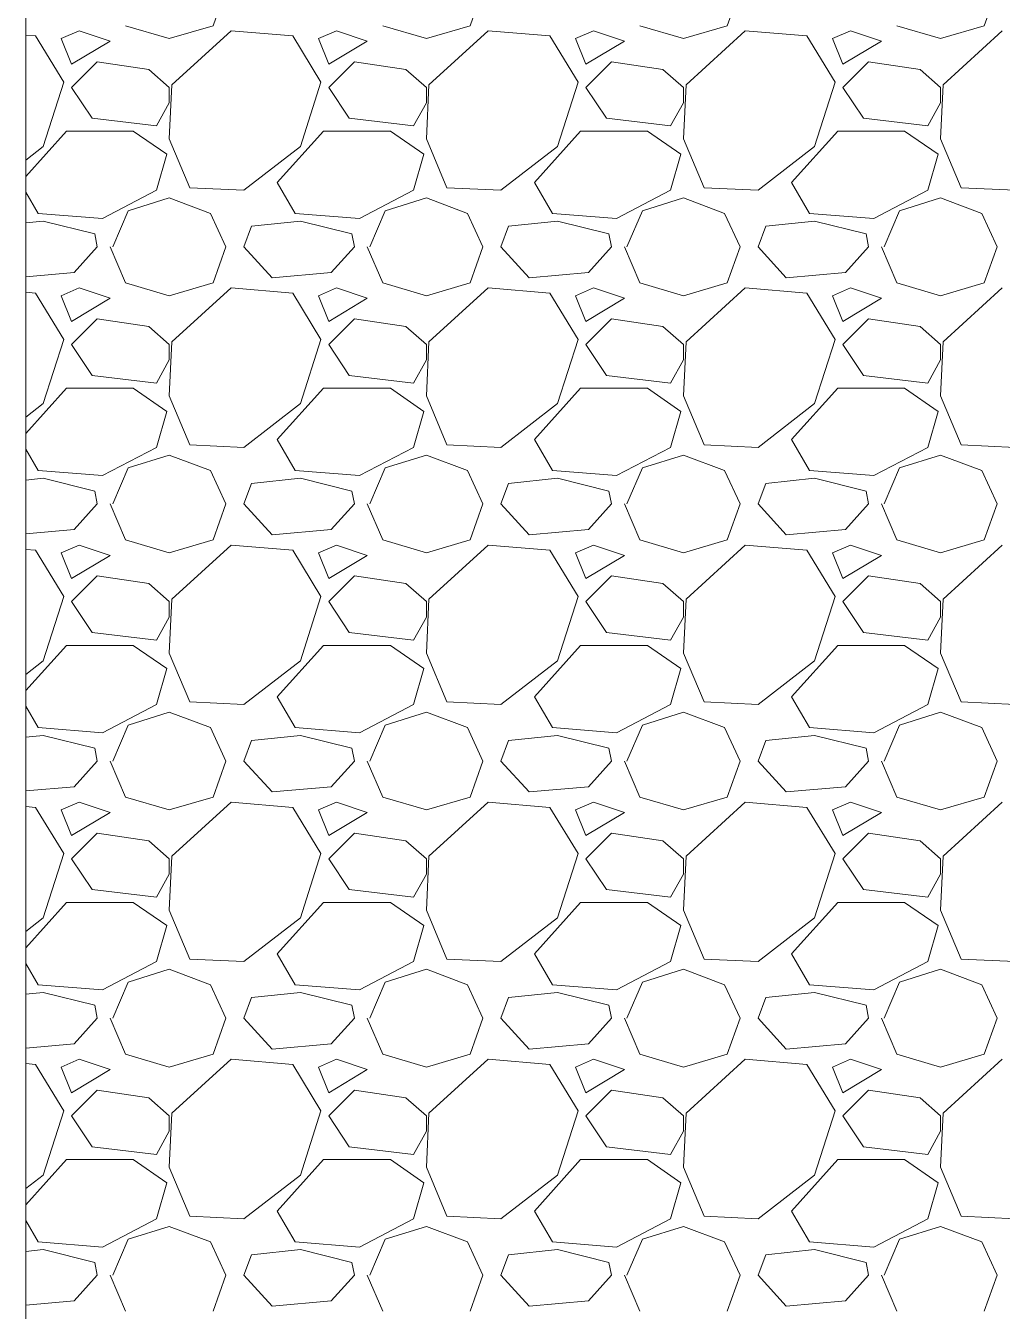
# Model space of a CAD drawing. Header units: millimetres. Extents: x 19901 to 59163, y 13732 to 30178.
# Drawn here: x 37975.8 to 38024.1, y 27026.4 to 27089.9 of the extents above; entities that cross this region are included whole.
import ezdxf

# ---------------------------------------------------------------- set-up
doc = ezdxf.new("R2010")
doc.units = ezdxf.units.MM
doc.layers.add('A-FURN', color=8, linetype='Continuous', lineweight=13)
doc.layers.add('Wall', color=255, linetype='Continuous', lineweight=20)

msp = doc.modelspace()

# ---------------------------------------------------------------- linework, layer by layer
at = {"layer": 'A-FURN', "linetype": 'Continuous'}
for p, q in [((37985.07, 27089.882), (37985.705, 27091.66)), ((37997.77, 27089.882), (37998.405, 27091.66)), ((38010.47, 27089.882), (38011.105, 27091.66)), ((38023.17, 27089.882), (38023.805, 27091.66)), ((37980.752, 27089.882), (37982.911, 27089.247)), ((37982.911, 27089.247), (37985.07, 27089.882)), ((37993.452, 27089.882), (37995.611, 27089.247)), ((37995.611, 27089.247), (37997.77, 27089.882)), ((38006.152, 27089.882), (38008.311, 27089.247)), ((38008.311, 27089.247), (38010.47, 27089.882)), ((38018.852, 27089.882), (38021.011, 27089.247)), ((38021.011, 27089.247), (38023.17, 27089.882)), ((37976.307, 27089.374), (37975.818, 27089.414)), ((37977.704, 27087.088), (37976.307, 27089.374)), ((37978.466, 27089.628), (37977.577, 27089.247)), ((37977.577, 27089.247), (37978.085, 27087.977)), ((37978.085, 27087.977), (37979.99, 27089.12)), ((37979.99, 27089.12), (37978.466, 27089.628)), ((37985.959, 27089.628), (37983.038, 27086.961)), ((37989.007, 27089.374), (37985.959, 27089.628)), ((37990.404, 27087.088), (37989.007, 27089.374)), ((37991.166, 27089.628), (37990.277, 27089.247)), ((37990.277, 27089.247), (37990.785, 27087.977)), ((37990.785, 27087.977), (37992.69, 27089.12)), ((37992.69, 27089.12), (37991.166, 27089.628)), ((37998.659, 27089.628), (37995.738, 27086.961)), ((38001.707, 27089.374), (37998.659, 27089.628)), ((38003.104, 27087.088), (38001.707, 27089.374)), ((38003.866, 27089.628), (38002.977, 27089.247)), ((38002.977, 27089.247), (38003.485, 27087.977)), ((38003.485, 27087.977), (38005.39, 27089.12)), ((38005.39, 27089.12), (38003.866, 27089.628)), ((38011.359, 27089.628), (38008.438, 27086.961)), ((38014.407, 27089.374), (38011.359, 27089.628)), ((38015.804, 27087.088), (38014.407, 27089.374)), ((38016.566, 27089.628), (38015.677, 27089.247)), ((38015.677, 27089.247), (38016.185, 27087.977)), ((38016.185, 27087.977), (38018.09, 27089.12)), ((38018.09, 27089.12), (38016.566, 27089.628)), ((38024.059, 27089.628), (38021.138, 27086.961)), ((37979.355, 27088.104), (37978.085, 27086.834)), ((37981.895, 27087.723), (37979.355, 27088.104)), ((37992.055, 27088.104), (37990.785, 27086.834)), ((37994.595, 27087.723), (37992.055, 27088.104)), ((38004.755, 27088.104), (38003.485, 27086.834)), ((38007.295, 27087.723), (38004.755, 27088.104)), ((38017.455, 27088.104), (38016.185, 27086.834)), ((38019.995, 27087.723), (38017.455, 27088.104)), ((37982.911, 27086.834), (37981.895, 27087.723)), ((37995.611, 27086.834), (37994.595, 27087.723)), ((38008.311, 27086.834), (38007.295, 27087.723)), ((38021.011, 27086.834), (38019.995, 27087.723)), ((37976.688, 27083.913), (37977.704, 27087.088)), ((37978.085, 27086.834), (37979.101, 27085.31)), ((37983.038, 27086.961), (37982.911, 27084.294)), ((37982.911, 27086.072), (37982.911, 27086.834)), ((37989.388, 27083.913), (37990.404, 27087.088)), ((37990.785, 27086.834), (37991.801, 27085.31)), ((37995.738, 27086.961), (37995.611, 27084.294)), ((37995.611, 27086.072), (37995.611, 27086.834)), ((38002.088, 27083.913), (38003.104, 27087.088)), ((38003.485, 27086.834), (38004.501, 27085.31)), ((38008.438, 27086.961), (38008.311, 27084.294)), ((38008.311, 27086.072), (38008.311, 27086.834)), ((38014.788, 27083.913), (38015.804, 27087.088)), ((38016.185, 27086.834), (38017.201, 27085.31)), ((38021.138, 27086.961), (38021.011, 27084.294)), ((38021.011, 27086.072), (38021.011, 27086.834)), ((37982.276, 27084.929), (37982.911, 27086.072)), ((37994.976, 27084.929), (37995.611, 27086.072)), ((38007.676, 27084.929), (38008.311, 27086.072)), ((38020.376, 27084.929), (38021.011, 27086.072)), ((37979.101, 27085.31), (37982.276, 27084.929)), ((37991.801, 27085.31), (37994.976, 27084.929)), ((38004.501, 27085.31), (38007.676, 27084.929)), ((38017.201, 27085.31), (38020.376, 27084.929)), ((37975.818, 27082.438), (37977.831, 27084.675)), ((37977.831, 27084.675), (37981.133, 27084.675)), ((37981.133, 27084.675), (37982.784, 27083.532)), ((37988.245, 27082.135), (37990.531, 27084.675)), ((37990.531, 27084.675), (37993.833, 27084.675)), ((37993.833, 27084.675), (37995.484, 27083.532)), ((38000.945, 27082.135), (38003.231, 27084.675)), ((38003.231, 27084.675), (38006.533, 27084.675)), ((38006.533, 27084.675), (38008.184, 27083.532)), ((38013.645, 27082.135), (38015.931, 27084.675)), ((38015.931, 27084.675), (38019.233, 27084.675)), ((38019.233, 27084.675), (38020.884, 27083.532)), ((37982.911, 27084.294), (37983.927, 27081.881)), ((37995.611, 27084.294), (37996.627, 27081.881)), ((38008.311, 27084.294), (38009.327, 27081.881)), ((38021.011, 27084.294), (38022.027, 27081.881)), ((37975.818, 27083.24), (37976.688, 27083.913)), ((37982.784, 27083.532), (37982.276, 27081.754)), ((37986.594, 27081.754), (37989.388, 27083.913)), ((37995.484, 27083.532), (37994.976, 27081.754)), ((37999.294, 27081.754), (38002.088, 27083.913)), ((38008.184, 27083.532), (38007.676, 27081.754)), ((38011.994, 27081.754), (38014.788, 27083.913)), ((38020.884, 27083.532), (38020.376, 27081.754)), ((37989.134, 27080.611), (37988.245, 27082.135)), ((38001.834, 27080.611), (38000.945, 27082.135)), ((38014.534, 27080.611), (38013.645, 27082.135)), ((37976.434, 27080.611), (37975.818, 27081.667)), ((37982.276, 27081.754), (37979.609, 27080.357)), ((37983.927, 27081.881), (37986.594, 27081.754)), ((37994.976, 27081.754), (37992.309, 27080.357)), ((37996.627, 27081.881), (37999.294, 27081.754)), ((38007.676, 27081.754), (38005.009, 27080.357)), ((38009.327, 27081.881), (38011.994, 27081.754)), ((38020.376, 27081.754), (38017.709, 27080.357)), ((38022.027, 27081.881), (38024.694, 27081.754)), ((37980.879, 27080.738), (37982.911, 27081.373)), ((37982.911, 27081.373), (37984.943, 27080.611)), ((37993.579, 27080.738), (37995.611, 27081.373)), ((37995.611, 27081.373), (37997.643, 27080.611)), ((38006.279, 27080.738), (38008.311, 27081.373)), ((38008.311, 27081.373), (38010.343, 27080.611)), ((38018.979, 27080.738), (38021.011, 27081.373)), ((38021.011, 27081.373), (38023.043, 27080.611)), ((37976.688, 27080.23), (37975.818, 27080.138)), ((37979.609, 27080.357), (37976.434, 27080.611)), ((37979.228, 27079.595), (37976.688, 27080.23)), ((37980.117, 27078.96), (37980.879, 27080.738)), ((37984.943, 27080.611), (37985.705, 27078.96)), ((37989.388, 27080.23), (37986.975, 27079.976)), ((37992.309, 27080.357), (37989.134, 27080.611)), ((37991.928, 27079.595), (37989.388, 27080.23)), ((37992.817, 27078.96), (37993.579, 27080.738)), ((37997.643, 27080.611), (37998.405, 27078.96)), ((38002.088, 27080.23), (37999.675, 27079.976)), ((38005.009, 27080.357), (38001.834, 27080.611)), ((38004.628, 27079.595), (38002.088, 27080.23)), ((38005.517, 27078.96), (38006.279, 27080.738)), ((38010.343, 27080.611), (38011.105, 27078.96)), ((38014.788, 27080.23), (38012.375, 27079.976)), ((38017.709, 27080.357), (38014.534, 27080.611)), ((38017.328, 27079.595), (38014.788, 27080.23)), ((38018.217, 27078.96), (38018.979, 27080.738)), ((38023.043, 27080.611), (38023.805, 27078.96)), ((37979.355, 27078.96), (37979.228, 27079.595)), ((37986.594, 27078.96), (37986.975, 27079.976)), ((37992.055, 27078.96), (37991.928, 27079.595)), ((37999.294, 27078.96), (37999.675, 27079.976)), ((38004.755, 27078.96), (38004.628, 27079.595)), ((38011.994, 27078.96), (38012.375, 27079.976)), ((38017.455, 27078.96), (38017.328, 27079.595)), ((37979.355, 27078.96), (37978.212, 27077.69)), ((37979.99, 27078.96), (37980.752, 27077.182)), ((37985.07, 27077.182), (37985.705, 27078.96)), ((37987.991, 27077.436), (37986.594, 27078.96)), ((37992.055, 27078.96), (37990.912, 27077.69)), ((37992.69, 27078.96), (37993.452, 27077.182)), ((37997.77, 27077.182), (37998.405, 27078.96)), ((38000.691, 27077.436), (37999.294, 27078.96)), ((38004.755, 27078.96), (38003.612, 27077.69)), ((38005.39, 27078.96), (38006.152, 27077.182)), ((38010.47, 27077.182), (38011.105, 27078.96)), ((38013.391, 27077.436), (38011.994, 27078.96)), ((38017.455, 27078.96), (38016.312, 27077.69)), ((38018.09, 27078.96), (38018.852, 27077.182)), ((38023.17, 27077.182), (38023.805, 27078.96)), ((37978.212, 27077.69), (37975.818, 27077.482)), ((37990.912, 27077.69), (37987.991, 27077.436)), ((38003.612, 27077.69), (38000.691, 27077.436)), ((38016.312, 27077.69), (38013.391, 27077.436)), ((37980.752, 27077.182), (37982.911, 27076.547)), ((37982.911, 27076.547), (37985.07, 27077.182)), ((37993.452, 27077.182), (37995.611, 27076.547)), ((37995.611, 27076.547), (37997.77, 27077.182)), ((38006.152, 27077.182), (38008.311, 27076.547)), ((38008.311, 27076.547), (38010.47, 27077.182)), ((38018.852, 27077.182), (38021.011, 27076.547)), ((38021.011, 27076.547), (38023.17, 27077.182)), ((37976.307, 27076.674), (37975.818, 27076.714)), ((37977.704, 27074.388), (37976.307, 27076.674)), ((37978.466, 27076.928), (37977.577, 27076.547)), ((37977.577, 27076.547), (37978.085, 27075.277)), ((37978.085, 27075.277), (37979.99, 27076.42)), ((37979.99, 27076.42), (37978.466, 27076.928)), ((37985.959, 27076.928), (37983.038, 27074.261)), ((37989.007, 27076.674), (37985.959, 27076.928)), ((37990.404, 27074.388), (37989.007, 27076.674)), ((37991.166, 27076.928), (37990.277, 27076.547)), ((37990.277, 27076.547), (37990.785, 27075.277)), ((37990.785, 27075.277), (37992.69, 27076.42)), ((37992.69, 27076.42), (37991.166, 27076.928)), ((37998.659, 27076.928), (37995.738, 27074.261)), ((38001.707, 27076.674), (37998.659, 27076.928)), ((38003.104, 27074.388), (38001.707, 27076.674)), ((38003.866, 27076.928), (38002.977, 27076.547)), ((38002.977, 27076.547), (38003.485, 27075.277)), ((38003.485, 27075.277), (38005.39, 27076.42)), ((38005.39, 27076.42), (38003.866, 27076.928)), ((38011.359, 27076.928), (38008.438, 27074.261)), ((38014.407, 27076.674), (38011.359, 27076.928)), ((38015.804, 27074.388), (38014.407, 27076.674)), ((38016.566, 27076.928), (38015.677, 27076.547)), ((38015.677, 27076.547), (38016.185, 27075.277)), ((38016.185, 27075.277), (38018.09, 27076.42)), ((38018.09, 27076.42), (38016.566, 27076.928)), ((38024.059, 27076.928), (38021.138, 27074.261)), ((37979.355, 27075.404), (37978.085, 27074.134)), ((37981.895, 27075.023), (37979.355, 27075.404)), ((37992.055, 27075.404), (37990.785, 27074.134)), ((37994.595, 27075.023), (37992.055, 27075.404)), ((38004.755, 27075.404), (38003.485, 27074.134)), ((38007.295, 27075.023), (38004.755, 27075.404)), ((38017.455, 27075.404), (38016.185, 27074.134)), ((38019.995, 27075.023), (38017.455, 27075.404)), ((37982.911, 27074.134), (37981.895, 27075.023)), ((37995.611, 27074.134), (37994.595, 27075.023)), ((38008.311, 27074.134), (38007.295, 27075.023)), ((38021.011, 27074.134), (38019.995, 27075.023)), ((37976.688, 27071.213), (37977.704, 27074.388)), ((37978.085, 27074.134), (37979.101, 27072.61)), ((37983.038, 27074.261), (37982.911, 27071.594)), ((37982.911, 27073.372), (37982.911, 27074.134)), ((37989.388, 27071.213), (37990.404, 27074.388)), ((37990.785, 27074.134), (37991.801, 27072.61)), ((37995.738, 27074.261), (37995.611, 27071.594)), ((37995.611, 27073.372), (37995.611, 27074.134)), ((38002.088, 27071.213), (38003.104, 27074.388)), ((38003.485, 27074.134), (38004.501, 27072.61)), ((38008.438, 27074.261), (38008.311, 27071.594)), ((38008.311, 27073.372), (38008.311, 27074.134)), ((38014.788, 27071.213), (38015.804, 27074.388)), ((38016.185, 27074.134), (38017.201, 27072.61)), ((38021.138, 27074.261), (38021.011, 27071.594)), ((38021.011, 27073.372), (38021.011, 27074.134)), ((37982.276, 27072.229), (37982.911, 27073.372)), ((37994.976, 27072.229), (37995.611, 27073.372)), ((38007.676, 27072.229), (38008.311, 27073.372)), ((38020.376, 27072.229), (38021.011, 27073.372)), ((37979.101, 27072.61), (37982.276, 27072.229)), ((37991.801, 27072.61), (37994.976, 27072.229)), ((38004.501, 27072.61), (38007.676, 27072.229)), ((38017.201, 27072.61), (38020.376, 27072.229)), ((37975.818, 27069.738), (37977.831, 27071.975)), ((37977.831, 27071.975), (37981.133, 27071.975)), ((37981.133, 27071.975), (37982.784, 27070.832)), ((37988.245, 27069.435), (37990.531, 27071.975)), ((37990.531, 27071.975), (37993.833, 27071.975)), ((37993.833, 27071.975), (37995.484, 27070.832)), ((38000.945, 27069.435), (38003.231, 27071.975)), ((38003.231, 27071.975), (38006.533, 27071.975)), ((38006.533, 27071.975), (38008.184, 27070.832)), ((38013.645, 27069.435), (38015.931, 27071.975)), ((38015.931, 27071.975), (38019.233, 27071.975)), ((38019.233, 27071.975), (38020.884, 27070.832)), ((37982.911, 27071.594), (37983.927, 27069.181)), ((37995.611, 27071.594), (37996.627, 27069.181)), ((38008.311, 27071.594), (38009.327, 27069.181)), ((38021.011, 27071.594), (38022.027, 27069.181)), ((37975.818, 27070.54), (37976.688, 27071.213)), ((37982.784, 27070.832), (37982.276, 27069.054)), ((37986.594, 27069.054), (37989.388, 27071.213)), ((37995.484, 27070.832), (37994.976, 27069.054)), ((37999.294, 27069.054), (38002.088, 27071.213)), ((38008.184, 27070.832), (38007.676, 27069.054)), ((38011.994, 27069.054), (38014.788, 27071.213)), ((38020.884, 27070.832), (38020.376, 27069.054)), ((37989.134, 27067.911), (37988.245, 27069.435)), ((38001.834, 27067.911), (38000.945, 27069.435)), ((38014.534, 27067.911), (38013.645, 27069.435)), ((37976.434, 27067.911), (37975.818, 27068.967)), ((37982.276, 27069.054), (37979.609, 27067.657)), ((37983.927, 27069.181), (37986.594, 27069.054)), ((37994.976, 27069.054), (37992.309, 27067.657)), ((37996.627, 27069.181), (37999.294, 27069.054)), ((38007.676, 27069.054), (38005.009, 27067.657)), ((38009.327, 27069.181), (38011.994, 27069.054)), ((38020.376, 27069.054), (38017.709, 27067.657)), ((38022.027, 27069.181), (38024.694, 27069.054)), ((37980.879, 27068.038), (37982.911, 27068.673)), ((37982.911, 27068.673), (37984.943, 27067.911)), ((37993.579, 27068.038), (37995.611, 27068.673)), ((37995.611, 27068.673), (37997.643, 27067.911)), ((38006.279, 27068.038), (38008.311, 27068.673)), ((38008.311, 27068.673), (38010.343, 27067.911)), ((38018.979, 27068.038), (38021.011, 27068.673)), ((38021.011, 27068.673), (38023.043, 27067.911)), ((37976.688, 27067.53), (37975.818, 27067.438)), ((37979.609, 27067.657), (37976.434, 27067.911)), ((37979.228, 27066.895), (37976.688, 27067.53)), ((37980.117, 27066.26), (37980.879, 27068.038)), ((37984.943, 27067.911), (37985.705, 27066.26)), ((37989.388, 27067.53), (37986.975, 27067.276)), ((37992.309, 27067.657), (37989.134, 27067.911)), ((37991.928, 27066.895), (37989.388, 27067.53)), ((37992.817, 27066.26), (37993.579, 27068.038)), ((37997.643, 27067.911), (37998.405, 27066.26)), ((38002.088, 27067.53), (37999.675, 27067.276)), ((38005.009, 27067.657), (38001.834, 27067.911)), ((38004.628, 27066.895), (38002.088, 27067.53)), ((38005.517, 27066.26), (38006.279, 27068.038)), ((38010.343, 27067.911), (38011.105, 27066.26)), ((38014.788, 27067.53), (38012.375, 27067.276)), ((38017.709, 27067.657), (38014.534, 27067.911)), ((38017.328, 27066.895), (38014.788, 27067.53)), ((38018.217, 27066.26), (38018.979, 27068.038)), ((38023.043, 27067.911), (38023.805, 27066.26)), ((37979.355, 27066.26), (37979.228, 27066.895)), ((37986.594, 27066.26), (37986.975, 27067.276)), ((37992.055, 27066.26), (37991.928, 27066.895)), ((37999.294, 27066.26), (37999.675, 27067.276)), ((38004.755, 27066.26), (38004.628, 27066.895)), ((38011.994, 27066.26), (38012.375, 27067.276)), ((38017.455, 27066.26), (38017.328, 27066.895)), ((37979.355, 27066.26), (37978.212, 27064.99)), ((37979.99, 27066.26), (37980.752, 27064.482)), ((37985.07, 27064.482), (37985.705, 27066.26)), ((37987.991, 27064.736), (37986.594, 27066.26)), ((37992.055, 27066.26), (37990.912, 27064.99)), ((37992.69, 27066.26), (37993.452, 27064.482)), ((37997.77, 27064.482), (37998.405, 27066.26)), ((38000.691, 27064.736), (37999.294, 27066.26)), ((38004.755, 27066.26), (38003.612, 27064.99)), ((38005.39, 27066.26), (38006.152, 27064.482)), ((38010.47, 27064.482), (38011.105, 27066.26)), ((38013.391, 27064.736), (38011.994, 27066.26)), ((38017.455, 27066.26), (38016.312, 27064.99)), ((38018.09, 27066.26), (38018.852, 27064.482)), ((38023.17, 27064.482), (38023.805, 27066.26)), ((37978.212, 27064.99), (37975.818, 27064.782)), ((37990.912, 27064.99), (37987.991, 27064.736)), ((38003.612, 27064.99), (38000.691, 27064.736)), ((38016.312, 27064.99), (38013.391, 27064.736)), ((37980.752, 27064.482), (37982.911, 27063.847)), ((37982.911, 27063.847), (37985.07, 27064.482)), ((37993.452, 27064.482), (37995.611, 27063.847)), ((37995.611, 27063.847), (37997.77, 27064.482)), ((38006.152, 27064.482), (38008.311, 27063.847)), ((38008.311, 27063.847), (38010.47, 27064.482)), ((38018.852, 27064.482), (38021.011, 27063.847)), ((38021.011, 27063.847), (38023.17, 27064.482)), ((37976.307, 27063.974), (37975.818, 27064.014)), ((37977.704, 27061.688), (37976.307, 27063.974)), ((37978.466, 27064.228), (37977.577, 27063.847)), ((37977.577, 27063.847), (37978.085, 27062.577)), ((37978.085, 27062.577), (37979.99, 27063.72)), ((37979.99, 27063.72), (37978.466, 27064.228)), ((37985.959, 27064.228), (37983.038, 27061.561)), ((37989.007, 27063.974), (37985.959, 27064.228)), ((37990.404, 27061.688), (37989.007, 27063.974)), ((37991.166, 27064.228), (37990.277, 27063.847)), ((37990.277, 27063.847), (37990.785, 27062.577)), ((37990.785, 27062.577), (37992.69, 27063.72)), ((37992.69, 27063.72), (37991.166, 27064.228)), ((37998.659, 27064.228), (37995.738, 27061.561)), ((38001.707, 27063.974), (37998.659, 27064.228)), ((38003.104, 27061.688), (38001.707, 27063.974)), ((38003.866, 27064.228), (38002.977, 27063.847)), ((38002.977, 27063.847), (38003.485, 27062.577)), ((38003.485, 27062.577), (38005.39, 27063.72)), ((38005.39, 27063.72), (38003.866, 27064.228)), ((38011.359, 27064.228), (38008.438, 27061.561)), ((38014.407, 27063.974), (38011.359, 27064.228)), ((38015.804, 27061.688), (38014.407, 27063.974)), ((38016.566, 27064.228), (38015.677, 27063.847)), ((38015.677, 27063.847), (38016.185, 27062.577)), ((38016.185, 27062.577), (38018.09, 27063.72)), ((38018.09, 27063.72), (38016.566, 27064.228)), ((38024.059, 27064.228), (38021.138, 27061.561)), ((37979.355, 27062.704), (37978.085, 27061.434)), ((37981.895, 27062.323), (37979.355, 27062.704)), ((37992.055, 27062.704), (37990.785, 27061.434)), ((37994.595, 27062.323), (37992.055, 27062.704)), ((38004.755, 27062.704), (38003.485, 27061.434)), ((38007.295, 27062.323), (38004.755, 27062.704)), ((38017.455, 27062.704), (38016.185, 27061.434)), ((38019.995, 27062.323), (38017.455, 27062.704)), ((37982.911, 27061.434), (37981.895, 27062.323)), ((37995.611, 27061.434), (37994.595, 27062.323)), ((38008.311, 27061.434), (38007.295, 27062.323)), ((38021.011, 27061.434), (38019.995, 27062.323)), ((37976.688, 27058.513), (37977.704, 27061.688)), ((37978.085, 27061.434), (37979.101, 27059.91)), ((37983.038, 27061.561), (37982.911, 27058.894)), ((37982.911, 27060.672), (37982.911, 27061.434)), ((37989.388, 27058.513), (37990.404, 27061.688)), ((37990.785, 27061.434), (37991.801, 27059.91)), ((37995.738, 27061.561), (37995.611, 27058.894)), ((37995.611, 27060.672), (37995.611, 27061.434)), ((38002.088, 27058.513), (38003.104, 27061.688)), ((38003.485, 27061.434), (38004.501, 27059.91)), ((38008.438, 27061.561), (38008.311, 27058.894)), ((38008.311, 27060.672), (38008.311, 27061.434)), ((38014.788, 27058.513), (38015.804, 27061.688)), ((38016.185, 27061.434), (38017.201, 27059.91)), ((38021.138, 27061.561), (38021.011, 27058.894)), ((38021.011, 27060.672), (38021.011, 27061.434)), ((37982.276, 27059.529), (37982.911, 27060.672)), ((37994.976, 27059.529), (37995.611, 27060.672)), ((38007.676, 27059.529), (38008.311, 27060.672)), ((38020.376, 27059.529), (38021.011, 27060.672)), ((37979.101, 27059.91), (37982.276, 27059.529)), ((37991.801, 27059.91), (37994.976, 27059.529)), ((38004.501, 27059.91), (38007.676, 27059.529)), ((38017.201, 27059.91), (38020.376, 27059.529)), ((37975.818, 27057.038), (37977.831, 27059.275)), ((37977.831, 27059.275), (37981.133, 27059.275)), ((37981.133, 27059.275), (37982.784, 27058.132)), ((37988.245, 27056.735), (37990.531, 27059.275)), ((37990.531, 27059.275), (37993.833, 27059.275)), ((37993.833, 27059.275), (37995.484, 27058.132)), ((38000.945, 27056.735), (38003.231, 27059.275)), ((38003.231, 27059.275), (38006.533, 27059.275)), ((38006.533, 27059.275), (38008.184, 27058.132)), ((38013.645, 27056.735), (38015.931, 27059.275)), ((38015.931, 27059.275), (38019.233, 27059.275)), ((38019.233, 27059.275), (38020.884, 27058.132)), ((37982.911, 27058.894), (37983.927, 27056.481)), ((37995.611, 27058.894), (37996.627, 27056.481)), ((38008.311, 27058.894), (38009.327, 27056.481)), ((38021.011, 27058.894), (38022.027, 27056.481)), ((37975.818, 27057.84), (37976.688, 27058.513)), ((37982.784, 27058.132), (37982.276, 27056.354)), ((37986.594, 27056.354), (37989.388, 27058.513)), ((37995.484, 27058.132), (37994.976, 27056.354)), ((37999.294, 27056.354), (38002.088, 27058.513)), ((38008.184, 27058.132), (38007.676, 27056.354)), ((38011.994, 27056.354), (38014.788, 27058.513)), ((38020.884, 27058.132), (38020.376, 27056.354)), ((37989.134, 27055.211), (37988.245, 27056.735)), ((38001.834, 27055.211), (38000.945, 27056.735)), ((38014.534, 27055.211), (38013.645, 27056.735)), ((37976.434, 27055.211), (37975.818, 27056.267)), ((37982.276, 27056.354), (37979.609, 27054.957)), ((37983.927, 27056.481), (37986.594, 27056.354)), ((37994.976, 27056.354), (37992.309, 27054.957)), ((37996.627, 27056.481), (37999.294, 27056.354)), ((38007.676, 27056.354), (38005.009, 27054.957)), ((38009.327, 27056.481), (38011.994, 27056.354)), ((38020.376, 27056.354), (38017.709, 27054.957)), ((38022.027, 27056.481), (38024.694, 27056.354)), ((37980.879, 27055.338), (37982.911, 27055.973)), ((37982.911, 27055.973), (37984.943, 27055.211)), ((37993.579, 27055.338), (37995.611, 27055.973)), ((37995.611, 27055.973), (37997.643, 27055.211)), ((38006.279, 27055.338), (38008.311, 27055.973)), ((38008.311, 27055.973), (38010.343, 27055.211)), ((38018.979, 27055.338), (38021.011, 27055.973)), ((38021.011, 27055.973), (38023.043, 27055.211)), ((37976.688, 27054.83), (37975.818, 27054.738)), ((37979.609, 27054.957), (37976.434, 27055.211)), ((37979.228, 27054.195), (37976.688, 27054.83)), ((37980.117, 27053.56), (37980.879, 27055.338)), ((37984.943, 27055.211), (37985.705, 27053.56)), ((37989.388, 27054.83), (37986.975, 27054.576)), ((37992.309, 27054.957), (37989.134, 27055.211)), ((37991.928, 27054.195), (37989.388, 27054.83)), ((37992.817, 27053.56), (37993.579, 27055.338)), ((37997.643, 27055.211), (37998.405, 27053.56)), ((38002.088, 27054.83), (37999.675, 27054.576)), ((38005.009, 27054.957), (38001.834, 27055.211)), ((38004.628, 27054.195), (38002.088, 27054.83)), ((38005.517, 27053.56), (38006.279, 27055.338)), ((38010.343, 27055.211), (38011.105, 27053.56)), ((38014.788, 27054.83), (38012.375, 27054.576)), ((38017.709, 27054.957), (38014.534, 27055.211)), ((38017.328, 27054.195), (38014.788, 27054.83)), ((38018.217, 27053.56), (38018.979, 27055.338)), ((38023.043, 27055.211), (38023.805, 27053.56)), ((37979.355, 27053.56), (37979.228, 27054.195)), ((37986.594, 27053.56), (37986.975, 27054.576)), ((37992.055, 27053.56), (37991.928, 27054.195)), ((37999.294, 27053.56), (37999.675, 27054.576)), ((38004.755, 27053.56), (38004.628, 27054.195)), ((38011.994, 27053.56), (38012.375, 27054.576)), ((38017.455, 27053.56), (38017.328, 27054.195)), ((37979.355, 27053.56), (37978.212, 27052.29)), ((37979.99, 27053.56), (37980.752, 27051.782)), ((37985.07, 27051.782), (37985.705, 27053.56)), ((37987.991, 27052.036), (37986.594, 27053.56)), ((37992.055, 27053.56), (37990.912, 27052.29)), ((37992.69, 27053.56), (37993.452, 27051.782)), ((37997.77, 27051.782), (37998.405, 27053.56)), ((38000.691, 27052.036), (37999.294, 27053.56)), ((38004.755, 27053.56), (38003.612, 27052.29)), ((38005.39, 27053.56), (38006.152, 27051.782)), ((38010.47, 27051.782), (38011.105, 27053.56)), ((38013.391, 27052.036), (38011.994, 27053.56)), ((38017.455, 27053.56), (38016.312, 27052.29)), ((38018.09, 27053.56), (38018.852, 27051.782)), ((38023.17, 27051.782), (38023.805, 27053.56)), ((37978.212, 27052.29), (37975.818, 27052.082)), ((37990.912, 27052.29), (37987.991, 27052.036)), ((38003.612, 27052.29), (38000.691, 27052.036)), ((38016.312, 27052.29), (38013.391, 27052.036)), ((37980.752, 27051.782), (37982.911, 27051.147)), ((37982.911, 27051.147), (37985.07, 27051.782)), ((37993.452, 27051.782), (37995.611, 27051.147)), ((37995.611, 27051.147), (37997.77, 27051.782)), ((38006.152, 27051.782), (38008.311, 27051.147)), ((38008.311, 27051.147), (38010.47, 27051.782)), ((38018.852, 27051.782), (38021.011, 27051.147)), ((38021.011, 27051.147), (38023.17, 27051.782)), ((37976.307, 27051.274), (37975.818, 27051.314)), ((37977.704, 27048.988), (37976.307, 27051.274)), ((37978.466, 27051.528), (37977.577, 27051.147)), ((37977.577, 27051.147), (37978.085, 27049.877)), ((37978.085, 27049.877), (37979.99, 27051.02)), ((37979.99, 27051.02), (37978.466, 27051.528)), ((37985.959, 27051.528), (37983.038, 27048.861)), ((37989.007, 27051.274), (37985.959, 27051.528)), ((37990.404, 27048.988), (37989.007, 27051.274)), ((37991.166, 27051.528), (37990.277, 27051.147)), ((37990.277, 27051.147), (37990.785, 27049.877)), ((37990.785, 27049.877), (37992.69, 27051.02)), ((37992.69, 27051.02), (37991.166, 27051.528)), ((37998.659, 27051.528), (37995.738, 27048.861)), ((38001.707, 27051.274), (37998.659, 27051.528)), ((38003.104, 27048.988), (38001.707, 27051.274)), ((38003.866, 27051.528), (38002.977, 27051.147)), ((38002.977, 27051.147), (38003.485, 27049.877)), ((38003.485, 27049.877), (38005.39, 27051.02)), ((38005.39, 27051.02), (38003.866, 27051.528)), ((38011.359, 27051.528), (38008.438, 27048.861)), ((38014.407, 27051.274), (38011.359, 27051.528)), ((38015.804, 27048.988), (38014.407, 27051.274)), ((38016.566, 27051.528), (38015.677, 27051.147)), ((38015.677, 27051.147), (38016.185, 27049.877)), ((38016.185, 27049.877), (38018.09, 27051.02)), ((38018.09, 27051.02), (38016.566, 27051.528)), ((38024.059, 27051.528), (38021.138, 27048.861)), ((37979.355, 27050.004), (37978.085, 27048.734)), ((37981.895, 27049.623), (37979.355, 27050.004)), ((37992.055, 27050.004), (37990.785, 27048.734)), ((37994.595, 27049.623), (37992.055, 27050.004)), ((38004.755, 27050.004), (38003.485, 27048.734)), ((38007.295, 27049.623), (38004.755, 27050.004)), ((38017.455, 27050.004), (38016.185, 27048.734)), ((38019.995, 27049.623), (38017.455, 27050.004)), ((37982.911, 27048.734), (37981.895, 27049.623)), ((37995.611, 27048.734), (37994.595, 27049.623)), ((38008.311, 27048.734), (38007.295, 27049.623)), ((38021.011, 27048.734), (38019.995, 27049.623)), ((37976.688, 27045.813), (37977.704, 27048.988)), ((37978.085, 27048.734), (37979.101, 27047.21)), ((37983.038, 27048.861), (37982.911, 27046.194)), ((37982.911, 27047.972), (37982.911, 27048.734)), ((37989.388, 27045.813), (37990.404, 27048.988)), ((37990.785, 27048.734), (37991.801, 27047.21)), ((37995.738, 27048.861), (37995.611, 27046.194)), ((37995.611, 27047.972), (37995.611, 27048.734)), ((38002.088, 27045.813), (38003.104, 27048.988)), ((38003.485, 27048.734), (38004.501, 27047.21)), ((38008.438, 27048.861), (38008.311, 27046.194)), ((38008.311, 27047.972), (38008.311, 27048.734)), ((38014.788, 27045.813), (38015.804, 27048.988)), ((38016.185, 27048.734), (38017.201, 27047.21)), ((38021.138, 27048.861), (38021.011, 27046.194)), ((38021.011, 27047.972), (38021.011, 27048.734)), ((37982.276, 27046.829), (37982.911, 27047.972)), ((37994.976, 27046.829), (37995.611, 27047.972)), ((38007.676, 27046.829), (38008.311, 27047.972)), ((38020.376, 27046.829), (38021.011, 27047.972)), ((37979.101, 27047.21), (37982.276, 27046.829)), ((37991.801, 27047.21), (37994.976, 27046.829)), ((38004.501, 27047.21), (38007.676, 27046.829)), ((38017.201, 27047.21), (38020.376, 27046.829)), ((37975.818, 27044.338), (37977.831, 27046.575)), ((37977.831, 27046.575), (37981.133, 27046.575)), ((37981.133, 27046.575), (37982.784, 27045.432)), ((37988.245, 27044.035), (37990.531, 27046.575)), ((37990.531, 27046.575), (37993.833, 27046.575)), ((37993.833, 27046.575), (37995.484, 27045.432)), ((38000.945, 27044.035), (38003.231, 27046.575)), ((38003.231, 27046.575), (38006.533, 27046.575)), ((38006.533, 27046.575), (38008.184, 27045.432)), ((38013.645, 27044.035), (38015.931, 27046.575)), ((38015.931, 27046.575), (38019.233, 27046.575)), ((38019.233, 27046.575), (38020.884, 27045.432)), ((37982.911, 27046.194), (37983.927, 27043.781)), ((37995.611, 27046.194), (37996.627, 27043.781)), ((38008.311, 27046.194), (38009.327, 27043.781)), ((38021.011, 27046.194), (38022.027, 27043.781)), ((37975.818, 27045.14), (37976.688, 27045.813)), ((37982.784, 27045.432), (37982.276, 27043.654)), ((37986.594, 27043.654), (37989.388, 27045.813)), ((37995.484, 27045.432), (37994.976, 27043.654)), ((37999.294, 27043.654), (38002.088, 27045.813)), ((38008.184, 27045.432), (38007.676, 27043.654)), ((38011.994, 27043.654), (38014.788, 27045.813)), ((38020.884, 27045.432), (38020.376, 27043.654)), ((37989.134, 27042.511), (37988.245, 27044.035)), ((38001.834, 27042.511), (38000.945, 27044.035)), ((38014.534, 27042.511), (38013.645, 27044.035)), ((37976.434, 27042.511), (37975.818, 27043.567)), ((37982.276, 27043.654), (37979.609, 27042.257)), ((37983.927, 27043.781), (37986.594, 27043.654)), ((37994.976, 27043.654), (37992.309, 27042.257)), ((37996.627, 27043.781), (37999.294, 27043.654)), ((38007.676, 27043.654), (38005.009, 27042.257)), ((38009.327, 27043.781), (38011.994, 27043.654)), ((38020.376, 27043.654), (38017.709, 27042.257)), ((38022.027, 27043.781), (38024.694, 27043.654)), ((37980.879, 27042.638), (37982.911, 27043.273)), ((37982.911, 27043.273), (37984.943, 27042.511)), ((37993.579, 27042.638), (37995.611, 27043.273)), ((37995.611, 27043.273), (37997.643, 27042.511)), ((38006.279, 27042.638), (38008.311, 27043.273)), ((38008.311, 27043.273), (38010.343, 27042.511)), ((38018.979, 27042.638), (38021.011, 27043.273)), ((38021.011, 27043.273), (38023.043, 27042.511)), ((37976.688, 27042.13), (37975.818, 27042.038)), ((37979.609, 27042.257), (37976.434, 27042.511)), ((37979.228, 27041.495), (37976.688, 27042.13)), ((37980.117, 27040.86), (37980.879, 27042.638)), ((37984.943, 27042.511), (37985.705, 27040.86)), ((37989.388, 27042.13), (37986.975, 27041.876)), ((37992.309, 27042.257), (37989.134, 27042.511)), ((37991.928, 27041.495), (37989.388, 27042.13)), ((37992.817, 27040.86), (37993.579, 27042.638)), ((37997.643, 27042.511), (37998.405, 27040.86)), ((38002.088, 27042.13), (37999.675, 27041.876)), ((38005.009, 27042.257), (38001.834, 27042.511)), ((38004.628, 27041.495), (38002.088, 27042.13)), ((38005.517, 27040.86), (38006.279, 27042.638)), ((38010.343, 27042.511), (38011.105, 27040.86)), ((38014.788, 27042.13), (38012.375, 27041.876)), ((38017.709, 27042.257), (38014.534, 27042.511)), ((38017.328, 27041.495), (38014.788, 27042.13)), ((38018.217, 27040.86), (38018.979, 27042.638)), ((38023.043, 27042.511), (38023.805, 27040.86)), ((37979.355, 27040.86), (37979.228, 27041.495)), ((37986.594, 27040.86), (37986.975, 27041.876)), ((37992.055, 27040.86), (37991.928, 27041.495)), ((37999.294, 27040.86), (37999.675, 27041.876)), ((38004.755, 27040.86), (38004.628, 27041.495)), ((38011.994, 27040.86), (38012.375, 27041.876)), ((38017.455, 27040.86), (38017.328, 27041.495)), ((37979.355, 27040.86), (37978.212, 27039.59)), ((37979.99, 27040.86), (37980.752, 27039.082)), ((37985.07, 27039.082), (37985.705, 27040.86)), ((37987.991, 27039.336), (37986.594, 27040.86)), ((37992.055, 27040.86), (37990.912, 27039.59)), ((37992.69, 27040.86), (37993.452, 27039.082)), ((37997.77, 27039.082), (37998.405, 27040.86)), ((38000.691, 27039.336), (37999.294, 27040.86)), ((38004.755, 27040.86), (38003.612, 27039.59)), ((38005.39, 27040.86), (38006.152, 27039.082)), ((38010.47, 27039.082), (38011.105, 27040.86)), ((38013.391, 27039.336), (38011.994, 27040.86)), ((38017.455, 27040.86), (38016.312, 27039.59)), ((38018.09, 27040.86), (38018.852, 27039.082)), ((38023.17, 27039.082), (38023.805, 27040.86)), ((37978.212, 27039.59), (37975.818, 27039.382)), ((37990.912, 27039.59), (37987.991, 27039.336)), ((38003.612, 27039.59), (38000.691, 27039.336)), ((38016.312, 27039.59), (38013.391, 27039.336)), ((37980.752, 27039.082), (37982.911, 27038.447)), ((37982.911, 27038.447), (37985.07, 27039.082)), ((37993.452, 27039.082), (37995.611, 27038.447)), ((37995.611, 27038.447), (37997.77, 27039.082)), ((38006.152, 27039.082), (38008.311, 27038.447)), ((38008.311, 27038.447), (38010.47, 27039.082)), ((38018.852, 27039.082), (38021.011, 27038.447)), ((38021.011, 27038.447), (38023.17, 27039.082)), ((37976.307, 27038.574), (37975.818, 27038.614)), ((37977.704, 27036.288), (37976.307, 27038.574)), ((37978.466, 27038.828), (37977.577, 27038.447)), ((37977.577, 27038.447), (37978.085, 27037.177)), ((37978.085, 27037.177), (37979.99, 27038.32)), ((37979.99, 27038.32), (37978.466, 27038.828)), ((37985.959, 27038.828), (37983.038, 27036.161)), ((37989.007, 27038.574), (37985.959, 27038.828)), ((37990.404, 27036.288), (37989.007, 27038.574)), ((37991.166, 27038.828), (37990.277, 27038.447)), ((37990.277, 27038.447), (37990.785, 27037.177)), ((37990.785, 27037.177), (37992.69, 27038.32)), ((37992.69, 27038.32), (37991.166, 27038.828)), ((37998.659, 27038.828), (37995.738, 27036.161)), ((38001.707, 27038.574), (37998.659, 27038.828)), ((38003.104, 27036.288), (38001.707, 27038.574)), ((38003.866, 27038.828), (38002.977, 27038.447)), ((38002.977, 27038.447), (38003.485, 27037.177)), ((38003.485, 27037.177), (38005.39, 27038.32)), ((38005.39, 27038.32), (38003.866, 27038.828)), ((38011.359, 27038.828), (38008.438, 27036.161)), ((38014.407, 27038.574), (38011.359, 27038.828)), ((38015.804, 27036.288), (38014.407, 27038.574)), ((38016.566, 27038.828), (38015.677, 27038.447)), ((38015.677, 27038.447), (38016.185, 27037.177)), ((38016.185, 27037.177), (38018.09, 27038.32)), ((38018.09, 27038.32), (38016.566, 27038.828)), ((38024.059, 27038.828), (38021.138, 27036.161)), ((37979.355, 27037.304), (37978.085, 27036.034)), ((37981.895, 27036.923), (37979.355, 27037.304)), ((37992.055, 27037.304), (37990.785, 27036.034)), ((37994.595, 27036.923), (37992.055, 27037.304)), ((38004.755, 27037.304), (38003.485, 27036.034)), ((38007.295, 27036.923), (38004.755, 27037.304)), ((38017.455, 27037.304), (38016.185, 27036.034)), ((38019.995, 27036.923), (38017.455, 27037.304)), ((37982.911, 27036.034), (37981.895, 27036.923)), ((37995.611, 27036.034), (37994.595, 27036.923)), ((38008.311, 27036.034), (38007.295, 27036.923)), ((38021.011, 27036.034), (38019.995, 27036.923)), ((37976.688, 27033.113), (37977.704, 27036.288)), ((37978.085, 27036.034), (37979.101, 27034.51)), ((37983.038, 27036.161), (37982.911, 27033.494)), ((37982.911, 27035.272), (37982.911, 27036.034)), ((37989.388, 27033.113), (37990.404, 27036.288)), ((37990.785, 27036.034), (37991.801, 27034.51)), ((37995.738, 27036.161), (37995.611, 27033.494)), ((37995.611, 27035.272), (37995.611, 27036.034)), ((38002.088, 27033.113), (38003.104, 27036.288)), ((38003.485, 27036.034), (38004.501, 27034.51)), ((38008.438, 27036.161), (38008.311, 27033.494)), ((38008.311, 27035.272), (38008.311, 27036.034)), ((38014.788, 27033.113), (38015.804, 27036.288)), ((38016.185, 27036.034), (38017.201, 27034.51)), ((38021.138, 27036.161), (38021.011, 27033.494)), ((38021.011, 27035.272), (38021.011, 27036.034)), ((37982.276, 27034.129), (37982.911, 27035.272)), ((37994.976, 27034.129), (37995.611, 27035.272)), ((38007.676, 27034.129), (38008.311, 27035.272)), ((38020.376, 27034.129), (38021.011, 27035.272)), ((37979.101, 27034.51), (37982.276, 27034.129)), ((37991.801, 27034.51), (37994.976, 27034.129)), ((38004.501, 27034.51), (38007.676, 27034.129)), ((38017.201, 27034.51), (38020.376, 27034.129)), ((37975.818, 27031.638), (37977.831, 27033.875)), ((37977.831, 27033.875), (37981.133, 27033.875)), ((37981.133, 27033.875), (37982.784, 27032.732)), ((37988.245, 27031.335), (37990.531, 27033.875)), ((37990.531, 27033.875), (37993.833, 27033.875)), ((37993.833, 27033.875), (37995.484, 27032.732)), ((38000.945, 27031.335), (38003.231, 27033.875)), ((38003.231, 27033.875), (38006.533, 27033.875)), ((38006.533, 27033.875), (38008.184, 27032.732)), ((38013.645, 27031.335), (38015.931, 27033.875)), ((38015.931, 27033.875), (38019.233, 27033.875)), ((38019.233, 27033.875), (38020.884, 27032.732)), ((37982.911, 27033.494), (37983.927, 27031.081)), ((37995.611, 27033.494), (37996.627, 27031.081)), ((38008.311, 27033.494), (38009.327, 27031.081)), ((38021.011, 27033.494), (38022.027, 27031.081)), ((37975.818, 27032.44), (37976.688, 27033.113)), ((37982.784, 27032.732), (37982.276, 27030.954)), ((37986.594, 27030.954), (37989.388, 27033.113)), ((37995.484, 27032.732), (37994.976, 27030.954)), ((37999.294, 27030.954), (38002.088, 27033.113)), ((38008.184, 27032.732), (38007.676, 27030.954)), ((38011.994, 27030.954), (38014.788, 27033.113)), ((38020.884, 27032.732), (38020.376, 27030.954)), ((37989.134, 27029.811), (37988.245, 27031.335)), ((38001.834, 27029.811), (38000.945, 27031.335)), ((38014.534, 27029.811), (38013.645, 27031.335)), ((37976.434, 27029.811), (37975.818, 27030.867)), ((37982.276, 27030.954), (37979.609, 27029.557)), ((37983.927, 27031.081), (37986.594, 27030.954)), ((37994.976, 27030.954), (37992.309, 27029.557)), ((37996.627, 27031.081), (37999.294, 27030.954)), ((38007.676, 27030.954), (38005.009, 27029.557)), ((38009.327, 27031.081), (38011.994, 27030.954)), ((38020.376, 27030.954), (38017.709, 27029.557)), ((38022.027, 27031.081), (38024.694, 27030.954)), ((37980.879, 27029.938), (37982.911, 27030.573)), ((37982.911, 27030.573), (37984.943, 27029.811)), ((37993.579, 27029.938), (37995.611, 27030.573)), ((37995.611, 27030.573), (37997.643, 27029.811)), ((38006.279, 27029.938), (38008.311, 27030.573)), ((38008.311, 27030.573), (38010.343, 27029.811)), ((38018.979, 27029.938), (38021.011, 27030.573)), ((38021.011, 27030.573), (38023.043, 27029.811)), ((37976.688, 27029.43), (37975.818, 27029.338)), ((37979.609, 27029.557), (37976.434, 27029.811)), ((37979.228, 27028.795), (37976.688, 27029.43)), ((37980.117, 27028.16), (37980.879, 27029.938)), ((37984.943, 27029.811), (37985.705, 27028.16)), ((37989.388, 27029.43), (37986.975, 27029.176)), ((37992.309, 27029.557), (37989.134, 27029.811)), ((37991.928, 27028.795), (37989.388, 27029.43)), ((37992.817, 27028.16), (37993.579, 27029.938)), ((37997.643, 27029.811), (37998.405, 27028.16)), ((38002.088, 27029.43), (37999.675, 27029.176)), ((38005.009, 27029.557), (38001.834, 27029.811)), ((38004.628, 27028.795), (38002.088, 27029.43)), ((38005.517, 27028.16), (38006.279, 27029.938)), ((38010.343, 27029.811), (38011.105, 27028.16)), ((38014.788, 27029.43), (38012.375, 27029.176)), ((38017.709, 27029.557), (38014.534, 27029.811)), ((38017.328, 27028.795), (38014.788, 27029.43)), ((38018.217, 27028.16), (38018.979, 27029.938)), ((38023.043, 27029.811), (38023.805, 27028.16)), ((37979.355, 27028.16), (37979.228, 27028.795)), ((37986.594, 27028.16), (37986.975, 27029.176)), ((37992.055, 27028.16), (37991.928, 27028.795)), ((37999.294, 27028.16), (37999.675, 27029.176)), ((38004.755, 27028.16), (38004.628, 27028.795)), ((38011.994, 27028.16), (38012.375, 27029.176)), ((38017.455, 27028.16), (38017.328, 27028.795)), ((37979.355, 27028.16), (37978.212, 27026.89)), ((37979.99, 27028.16), (37980.752, 27026.382)), ((37985.07, 27026.382), (37985.705, 27028.16)), ((37987.991, 27026.636), (37986.594, 27028.16)), ((37992.055, 27028.16), (37990.912, 27026.89)), ((37992.69, 27028.16), (37993.452, 27026.382)), ((37997.77, 27026.382), (37998.405, 27028.16)), ((38000.691, 27026.636), (37999.294, 27028.16)), ((38004.755, 27028.16), (38003.612, 27026.89)), ((38005.39, 27028.16), (38006.152, 27026.382)), ((38010.47, 27026.382), (38011.105, 27028.16)), ((38013.391, 27026.636), (38011.994, 27028.16)), ((38017.455, 27028.16), (38016.312, 27026.89)), ((38018.09, 27028.16), (38018.852, 27026.382)), ((38023.17, 27026.382), (38023.805, 27028.16)), ((37978.212, 27026.89), (37975.818, 27026.682)), ((37990.912, 27026.89), (37987.991, 27026.636)), ((38003.612, 27026.89), (38000.691, 27026.636)), ((38016.312, 27026.89), (38013.391, 27026.636))]:
    msp.add_line(p, q, dxfattribs=at)
at = {"layer": 'Wall'}
msp.add_line((37975.818, 26856.174), (37975.818, 27356.174), dxfattribs=at)

doc.saveas('drawing.dxf')
